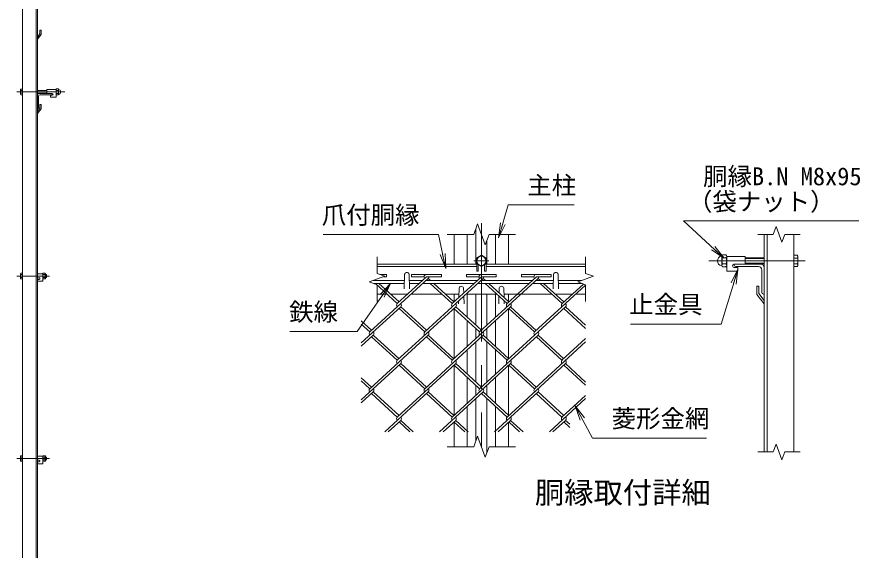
# Model space of a CAD drawing. Units: millimetres, scale not verified. Extents: x -4200 to 4200, y -2970 to 2970.
# Drawn here: x 42 to 2306, y 68 to 1500 of the extents above; entities that cross this region are included whole.
import ezdxf
from ezdxf.enums import TextEntityAlignment as Align

# ---------------------------------------------------------------- set-up
doc = ezdxf.new("R2010")
doc.units = ezdxf.units.MM
doc.header["$LTSCALE"] = 10
doc.linetypes.add('USER1', pattern=[50.8, 31.75, -6.35, 6.35, -6.35])
for name, color, linetype, lineweight in [('0-0_D-STR1', 1, 'Continuous', 18), ('0-1_D-BMK', 2, 'USER1', 13), ('0-2_D-STR-DIM', 7, 'Continuous', 13), ('0-3_D-STR3', 3, 'Continuous', 13), ('0-7_D-STR-TXT', 7, 'Continuous', 13), ('0-8_0', 7, 'Continuous', 18), ('0-A_D-STR2', 7, 'Continuous', 13)]:
    doc.layers.add(name, color=color, linetype=linetype, lineweight=lineweight)
doc.layers.add('0-9_D-TTL-TXT', color=7, linetype='Continuous')
doc.styles.add('ＭＳ ゴシック', font='')
doc.styles.get('ＭＳ ゴシック').set_extended_font_data('MS Gothic')

# ---------------------------------------------------------------- blocks, each defined once
blk = doc.blocks.new('_Open')
at = {"layer": '0-8_0'}
blk.add_line((-10, 1.667), (0, 0), dxfattribs=at)
blk.add_lwpolyline([(-10, -1.667), (0, 0), (-10, 0)], dxfattribs=at)

msp = doc.modelspace()

# ---------------------------------------------------------------- linework, layer by layer
at = {"layer": '0-0_D-STR1'}
for p, q in [((56.53, -461.02), (56.53, 1803.98)), ((93.03, -461.02), (93.03, 1803.98)), ((96.53, -461.02), (96.53, 1803.98)), ((103.53, 1453.98), (96.53, 1444.93)), ((106.53, 1452.86), (96.53, 1440.36)), ((103.53, 1463.86), (103.53, 1453.98)), ((103.53, 1463.86), (106.53, 1463.86)), ((106.53, 1463.86), (106.53, 1452.86)), ((96.53, 1444.93), (96.53, 1440.36)), ((136.53, 1293.98), (101.53, 1293.98)), ((134.53, 1290.98), (104.03, 1290.98)), ((136.53, 1292.98), (136.53, 1293.98)), ((96.53, 1288.98), (96.53, 1253.98)), ((99.53, 1286.48), (99.53, 1255.98)), ((103.53, 1254.48), (96.53, 1245.43)), ((97.53, 1253.98), (96.53, 1253.98)), ((106.53, 1253.36), (96.53, 1240.86)), ((103.53, 1264.36), (103.53, 1254.48)), ((103.53, 1264.36), (106.53, 1264.36)), ((106.53, 1264.36), (106.53, 1253.36)), ((96.53, 1245.43), (96.53, 1240.86)), ((1273.93, 930.85), (1273.93, 835.68)), ((1215.93, 835.68), (1215.93, 915.68)), ((1250.93, 835.68), (1250.93, 915.68)), ((1326.93, 835.68), (1326.93, 915.68)), ((1361.93, 835.68), (1361.93, 915.68)), ((2048.25, 331.73), (2048.25, 915.68)), ((2056.25, 331.73), (2056.25, 915.68)), ((2128.25, 331.73), (2128.25, 915.68)), ((1303.93, 900.51), (1303.93, 835.68)), ((1008.93, 835.68), (1276.43, 835.68)), ((1008.93, 829.68), (1276.43, 829.68)), ((1301.43, 835.68), (1568.93, 835.68)), ((1301.43, 829.68), (1568.93, 829.68)), ((1968.25, 835.68), (2038.25, 835.68)), ((1968.25, 833.68), (1968.25, 835.68)), ((1972.25, 829.68), (2033.25, 829.68)), ((2042.25, 820.68), (2042.25, 759.68)), ((2048.25, 825.68), (2048.25, 755.68)), ((1082.93, 809.42), (1081.53, 769.18)), ((1094.93, 809.42), (1096.34, 769.18)), ((1482.93, 809.42), (1481.53, 769.18)), ((1494.93, 809.42), (1496.34, 769.18)), ((1228.93, 772.44), (1228.01, 745.97)), ((1240.93, 772.44), (1241.43, 758.27)), ((1336.93, 772.44), (1336.45, 758.46)), ((1348.93, 772.44), (1349.85, 746.18)), ((2028.25, 776.44), (2028.25, 754.44)), ((2034.25, 776.44), (2028.25, 776.44)), ((2034.25, 776.44), (2034.25, 756.68)), ((1008.93, 755.68), (1035.12, 755.68)), ((1044.57, 755.68), (1091.15, 755.68)), ((1100.62, 755.68), (1182.57, 755.68)), ((1192.02, 755.68), (1228.35, 755.68)), ((1215.93, 734.91), (1215.93, 755.68)), ((1241.71, 750.07), (1242.43, 729.44)), ((1330, 755.68), (1247.84, 755.68)), ((1250.93, 693.04), (1250.93, 755.68)), ((1273.93, 755.68), (1273.93, 671.96)), ((1303.93, 755.68), (1303.93, 671.96)), ((1326.93, 693.04), (1326.93, 755.68)), ((1336.15, 750.05), (1335.43, 729.44)), ((1477.46, 755.68), (1349.52, 755.68)), ((1361.93, 735.1), (1361.93, 755.68)), ((1533.52, 755.68), (1486.93, 755.68)), ((1568.93, 755.68), (1542.99, 755.68)), ((2028.25, 754.44), (2048.25, 729.44)), ((2034.25, 756.68), (2048.25, 738.58)), ((2046.25, 755.68), (2048.25, 755.68)), ((1227.71, 737.23), (1227.43, 729.44)), ((1350.16, 737.21), (1350.43, 729.44)), ((1215.93, 582.64), (1215.93, 716.43)), ((1361.93, 582.64), (1361.93, 716.43)), ((1250.93, 614.72), (1250.93, 684.36)), ((1326.93, 614.72), (1326.93, 684.36)), ((1273.93, 663.28), (1273.93, 635.79)), ((1303.93, 663.28), (1303.93, 635.79)), ((1273.93, 627.11), (1273.93, 519.48)), ((1303.93, 627.11), (1303.93, 519.48)), ((1250.93, 540.56), (1250.93, 606.04)), ((1326.93, 540.56), (1326.93, 606.04)), ((1215.93, 430.17), (1215.93, 563.95)), ((1361.93, 430.17), (1361.93, 563.95)), ((1250.93, 462.24), (1250.93, 531.88)), ((1326.93, 462.24), (1326.93, 531.88)), ((1273.93, 510.8), (1273.93, 483.31)), ((1303.93, 510.8), (1303.93, 483.31)), ((1250.93, 345.68), (1250.93, 453.56)), ((1273.93, 474.63), (1273.93, 360.85)), ((1303.93, 474.63), (1303.93, 330.51)), ((1326.93, 345.68), (1326.93, 453.56)), ((1215.93, 345.68), (1215.93, 411.47)), ((1361.93, 345.68), (1361.93, 411.47))]:
    msp.add_line(p, q, dxfattribs=at)
for centre, radius, start, end in [((101.53, 1288.98), 5, 90, 180), ((104.03, 1286.48), 4.5, 90, 180), ((134.53, 1292.98), 2, 270, 0), ((97.53, 1255.98), 2, 270, 0), ((1972.25, 833.68), 4, 180, 270), ((2033.25, 820.68), 9, 0, 90), ((2038.25, 825.68), 10, 0, 90), ((1088.93, 806.92), 6.5, 22.61986, 157.38014), ((1488.93, 806.92), 6.5, 22.61986, 157.38014), ((1234.93, 769.94), 6.5, 22.61986, 157.38014), ((1342.93, 769.94), 6.5, 22.61986, 157.38014), ((2046.25, 759.68), 4, 180, 270)]:
    msp.add_arc(centre, radius, start, end, dxfattribs=at)
at = {"layer": '0-1_D-BMK'}
for p, q in [((170.76, 1298.48), (41.53, 1298.48)), ((1288.93, 945.68), (1288.93, 345.68)), ((1308.93, 844.68), (1268.93, 844.68)), ((1899.78, 844.68), (2158.25, 844.68)), ((129.53, 803.98), (41.53, 803.98)), ((129.53, 313.98), (41.53, 313.98))]:
    msp.add_line(p, q, dxfattribs=at)
at = {"layer": '0-2_D-STR-DIM'}
for p, q in [((1268.41, 915.68), (1196.93, 915.68)), ((1380.93, 915.68), (1309.46, 915.68)), ((2031.75, 915.68), (2072.85, 915.68)), ((2103.64, 915.68), (2144.75, 915.68)), ((1008.93, 855.68), (1008.93, 811.07)), ((1568.93, 855.68), (1568.93, 811.07)), ((987.79, 787.99), (1030.08, 803.38)), ((1030.08, 803.38), (1008.93, 811.07)), ((1008.93, 780.29), (987.79, 787.99)), ((1008.93, 780.29), (1008.93, 735.68)), ((1568.93, 780.29), (1568.93, 735.68)), ((1268.41, 345.68), (1278.67, 373.87)), ((1278.67, 373.87), (1299.2, 317.49)), ((1268.41, 345.68), (1196.93, 345.68)), ((1299.2, 317.49), (1309.46, 345.68)), ((1380.93, 345.68), (1309.46, 345.68)), ((2080.55, 352.88), (2072.85, 331.73)), ((2095.94, 310.59), (2080.55, 352.88)), ((2031.75, 331.73), (2072.85, 331.73)), ((2103.64, 331.73), (2095.94, 310.59)), ((2103.64, 331.73), (2144.75, 331.73))]:
    msp.add_line(p, q, dxfattribs=at)
for points in [[(1268.41, 915.68), (1278.67, 943.87), (1299.2, 887.49), (1309.46, 915.68)], [(2103.64, 915.68), (2095.94, 894.54), (2080.55, 936.82), (2072.85, 915.68)], [(1568.93, 780.29), (1547.79, 787.99), (1590.08, 803.38), (1568.93, 811.07)]]:
    msp.add_lwpolyline(points, dxfattribs=at)
at = {"layer": '0-3_D-STR3'}
for p, q in [((51.23, 1304.78), (51.92, 1305.99)), ((51.23, 1304.78), (51.23, 1292.18)), ((51.23, 1292.18), (51.92, 1290.97)), ((56.53, 1305.99), (51.92, 1305.99)), ((56.53, 1302.23), (51.92, 1302.23)), ((56.53, 1294.73), (51.92, 1294.73)), ((56.53, 1290.97), (51.92, 1290.97)), ((56.53, 1305.99), (56.53, 1290.97)), ((96.53, 1302.48), (121.78, 1302.48)), ((96.53, 1301.73), (121.78, 1301.73)), ((96.53, 1295.23), (121.78, 1295.23)), ((96.53, 1294.48), (121.78, 1294.48)), ((121.78, 1304.48), (121.78, 1293.98)), ((146.78, 1304.48), (121.78, 1304.48)), ((136.53, 1293.98), (121.78, 1293.98)), ((146.78, 1304.71), (146.78, 1292.37)), ((146.78, 1304.71), (146.78, 1292.37)), ((146.78, 1304.48), (146.78, 1284.48)), ((147.78, 1306.58), (152.28, 1306.58)), ((152.28, 1302.53), (147.78, 1302.53)), ((152.28, 1294.43), (147.78, 1294.43)), ((153.28, 1304.71), (153.28, 1292.37)), ((153.28, 1304.71), (153.28, 1292.37)), ((131.78, 1289.48), (131.78, 1284.48)), ((136.53, 1289.48), (131.78, 1289.48)), ((146.78, 1284.48), (131.78, 1284.48)), ((147.78, 1290.38), (152.28, 1290.38)), ((1945.75, 860.88), (1936.75, 860.88)), ((1934.75, 857.15), (1934.75, 832.46)), ((1934.75, 857.15), (1934.75, 832.46)), ((1936.75, 852.78), (1945.75, 852.78)), ((1947.75, 857.15), (1947.75, 832.46)), ((1947.75, 857.15), (1947.75, 832.46)), ((1947.75, 856.68), (1997.75, 856.68)), ((1947.75, 856.68), (1947.75, 816.68)), ((1997.75, 856.68), (1997.75, 835.68)), ((2048.25, 852.68), (1997.75, 852.68)), ((2048.25, 851.18), (1997.75, 851.18)), ((2048.25, 838.18), (1997.75, 838.18)), ((2128.25, 859.69), (2137.45, 859.69)), ((2128.25, 859.69), (2128.25, 829.67)), ((2128.25, 852.19), (2137.45, 852.19)), ((2138.85, 857.28), (2137.45, 859.69)), ((2138.85, 857.28), (2138.85, 832.08)), ((1276.43, 836.89), (1276.43, 816.68)), ((1276.43, 816.68), (1280.43, 816.68)), ((1280.43, 834.58), (1280.43, 816.68)), ((1297.43, 834.58), (1297.43, 816.68)), ((1297.43, 816.68), (1301.43, 816.68)), ((1301.43, 836.89), (1301.43, 816.68)), ((1936.75, 836.58), (1945.75, 836.58)), ((1945.75, 828.48), (1936.75, 828.48)), ((1947.75, 816.68), (1977.75, 816.68)), ((1968.25, 835.68), (1997.75, 835.68)), ((1968.25, 826.68), (1977.75, 826.68)), ((1977.75, 826.68), (1977.75, 816.68)), ((2048.25, 836.68), (1997.75, 836.68)), ((2128.25, 837.18), (2137.45, 837.18)), ((2128.25, 829.67), (2137.45, 829.67)), ((2138.85, 832.08), (2137.45, 829.67)), ((51.23, 810.28), (51.92, 811.49)), ((51.23, 810.28), (51.23, 797.68)), ((51.23, 797.68), (51.92, 796.47)), ((56.53, 811.49), (51.92, 811.49)), ((56.53, 807.73), (51.92, 807.73)), ((56.53, 800.23), (51.92, 800.23)), ((56.53, 796.47), (51.92, 796.47)), ((56.53, 811.49), (56.53, 796.47)), ((111.53, 809.98), (96.53, 809.98)), ((101.28, 799.48), (96.53, 799.48)), ((96.53, 794.98), (96.53, 789.98)), ((101.28, 794.98), (96.53, 794.98)), ((111.53, 811.49), (117.3, 811.49)), ((111.53, 796.47), (111.53, 811.49)), ((111.53, 809.98), (111.53, 789.98)), ((111.53, 807.73), (117.3, 807.73)), ((111.53, 800.23), (117.3, 800.23)), ((111.53, 796.47), (117.3, 796.47)), ((117.3, 811.49), (118.03, 810.23)), ((117.3, 796.47), (118.03, 797.73)), ((118.03, 797.73), (118.03, 810.23)), ((118.03, 807.98), (120.33, 807.98)), ((118.03, 799.98), (120.33, 799.98)), ((120.33, 807.98), (121.53, 806.78)), ((120.33, 807.98), (120.33, 799.98)), ((120.33, 799.98), (121.53, 801.18)), ((121.53, 806.78), (121.53, 801.18)), ((111.53, 789.98), (96.53, 789.98)), ((998.61, 791.92), (1082.32, 791.92)), ((998.95, 783.92), (1082.05, 783.92)), ((1095.55, 791.92), (1130.7, 791.92)), ((1095.82, 783.92), (1121.97, 783.92)), ((1131.45, 783.92), (1269.43, 783.92)), ((1140.18, 791.92), (1278.16, 791.92)), ((1278.66, 783.92), (1416.88, 783.92)), ((1287.39, 791.92), (1425.61, 791.92)), ((1426.12, 783.92), (1482.05, 783.92)), ((1434.85, 791.92), (1482.32, 791.92)), ((1495.55, 791.92), (1558.61, 791.92)), ((1495.82, 783.92), (1558.95, 783.92)), ((51.23, 320.28), (51.92, 321.49)), ((51.23, 320.28), (51.23, 307.68)), ((56.53, 321.49), (51.92, 321.49)), ((56.53, 317.73), (51.92, 317.73)), ((56.53, 321.49), (56.53, 306.47)), ((111.53, 319.98), (96.53, 319.98)), ((111.53, 306.47), (111.53, 321.49)), ((111.53, 319.98), (111.53, 299.98)), ((111.53, 317.73), (117.3, 317.73)), ((118.03, 307.73), (118.03, 320.23)), ((118.03, 317.98), (120.33, 317.98)), ((120.33, 317.98), (121.53, 316.78)), ((51.23, 307.68), (51.92, 306.47)), ((56.53, 310.23), (51.92, 310.23)), ((56.53, 306.47), (51.92, 306.47)), ((101.28, 309.48), (96.53, 309.48)), ((101.28, 304.98), (96.53, 304.98)), ((96.53, 304.98), (96.53, 299.98)), ((111.53, 299.98), (96.53, 299.98)), ((111.53, 310.23), (117.3, 310.23)), ((118.03, 309.98), (120.33, 309.98)), ((121.53, 316.78), (121.53, 311.18))]:
    msp.add_line(p, q, dxfattribs=at)
msp.add_lwpolyline([(1301.93, 852.19), (1288.93, 859.69), (1275.93, 852.19), (1275.93, 837.18), (1288.93, 829.67), (1301.93, 837.18)], close=True, dxfattribs=at)
for points in [[(111.53, 321.49), (117.3, 321.49), (118.03, 320.23)], [(120.33, 317.98), (120.33, 309.98), (121.53, 311.18)], [(111.53, 306.47), (117.3, 306.47), (118.03, 307.73)]]:
    msp.add_lwpolyline(points, dxfattribs=at)
msp.add_circle((1288.93, 844.68), 12.5, dxfattribs=at)
for centre, radius, start, end in [((63.76, 1298.48), 12.42, 162.4121, 197.5879), ((54.67, 1304.11), 3.32, 145.61585, 214.38415), ((54.67, 1292.85), 3.32, 145.61585, 214.38415), ((136.53, 1291.73), 2.25, 270, 90), ((149.32, 1304.55), 2.54, 127.21089, 232.78911), ((155.48, 1298.48), 8.7, 152.26063, 207.73937), ((149.33, 1292.4), 2.55, 127.42505, 232.57495), ((150.74, 1304.55), 2.54, 307.21089, 52.78911), ((144.58, 1298.48), 8.7, 332.26063, 27.73937), ((150.73, 1292.4), 2.55, 307.42505, 52.57495), ((153.65, 1305.42), 0.5, 189.83916, 262.83194), ((153.65, 1291.53), 0.5, 97.16806, 163.42019), ((152.78, 1298.48), 6.5, 277.16806, 82.83194), ((1939.82, 856.83), 5.08, 127.21089, 232.78911), ((1942.67, 856.83), 5.08, 307.21089, 52.78911), ((1935.75, 844.68), 13, 97.16806, 262.83194), ((1934, 858.57), 1, 277.16806, 350.16084), ((1952.15, 844.68), 17.4, 152.26063, 207.73937), ((1930.34, 844.68), 17.4, 332.26063, 27.73937), ((2131.97, 855.94), 6.64, 325.61585, 34.38415), ((2113.78, 844.68), 24.84, 342.4121, 17.5879), ((1934, 830.79), 1, 16.57981, 82.83194), ((1939.84, 832.53), 5.1, 127.42505, 232.57495), ((1942.65, 832.53), 5.1, 307.42505, 52.57495), ((1968.25, 831.18), 4.5, 90, 270), ((2131.97, 833.42), 6.64, 325.61585, 34.38415), ((63.76, 803.98), 12.42, 162.4121, 197.5879), ((54.67, 809.61), 3.32, 145.61585, 214.38415), ((54.67, 798.35), 3.32, 145.61585, 214.38415), ((101.28, 797.23), 2.25, 270, 90), ((114.56, 809.61), 3.32, 325.61586, 34.38414), ((105.46, 803.98), 12.42, 342.4121, 17.5879), ((114.56, 798.35), 3.32, 325.61585, 34.38416), ((63.76, 313.98), 12.42, 162.4121, 197.5879), ((54.67, 319.61), 3.32, 145.61585, 214.38415), ((114.56, 319.61), 3.32, 325.61586, 34.38414), ((105.46, 313.98), 12.42, 342.4121, 17.5879), ((54.67, 308.35), 3.32, 145.61585, 214.38415), ((101.28, 307.23), 2.25, 270, 90), ((114.56, 308.35), 3.32, 325.61585, 34.38416)]:
    msp.add_arc(centre, radius, start, end, dxfattribs=at)
at = {"layer": '0-7_D-STR-TXT'}
for points in [[(1538.52, 995.19), (1361.2, 995.19), (1335.74, 908.05)], [(2302.91, 952.57), (1831.94, 952.57), (1939.17, 852.92)], [(864.43, 915.55), (1173.47, 915.55), (1192.97, 825.97)], [(1689.35, 675.14), (1933.17, 675.14), (1977.49, 820.29)], [(774.96, 654.79), (955.83, 654.79), (1043.83, 782.28)], [(1893.18, 368.77), (1587.69, 368.77), (1541.8, 453.85)]]:
    msp.add_lwpolyline(points, dxfattribs=at)
at = {"layer": '0-A_D-STR2'}
for p, q in [((1146.32, 797.56), (989.41, 653.77)), ((1005.01, 791.92), (1003.19, 793.59)), ((1016.56, 808.3), (1034.13, 808.3)), ((1026.01, 801.9), (1034.13, 801.9)), ((1034.13, 801.9), (1034.13, 808.3)), ((1141.59, 801.9), (1063.12, 730)), ((1101.59, 801.9), (1101.59, 808.3)), ((1101.59, 808.3), (1181.59, 808.3)), ((1101.59, 801.9), (1135.16, 801.9)), ((1293.66, 797.67), (1136.74, 653.88)), ((1141.59, 801.9), (1181.59, 801.9)), ((1143, 791.92), (1141.59, 793.22)), ((1152.47, 791.92), (1146.32, 797.56)), ((1181.59, 801.9), (1181.59, 808.3)), ((1289.04, 801.9), (1210.58, 730)), ((1249.04, 801.9), (1249.04, 808.3)), ((1249.04, 808.3), (1329.04, 808.3)), ((1249.04, 801.9), (1282.62, 801.9)), ((1441.11, 797.67), (1284.2, 653.88)), ((1290.45, 791.92), (1288.92, 793.32)), ((1289.04, 801.9), (1329.04, 801.9)), ((1299.92, 791.92), (1293.66, 797.67)), ((1329.04, 801.9), (1329.04, 808.3)), ((1436.61, 802), (1358.03, 730)), ((1396.61, 802), (1396.61, 808.4)), ((1396.61, 808.4), (1476.61, 808.4)), ((1396.61, 802), (1430.18, 802)), ((1437.91, 791.92), (1436.38, 793.32)), ((1436.61, 802), (1476.61, 802)), ((1447.38, 791.92), (1441.11, 797.67)), ((1476.61, 802), (1476.61, 808.4)), ((1063.12, 730), (1004.27, 783.92)), ((1067.86, 734.34), (1013.74, 783.92)), ((1210.58, 730), (1151.73, 783.92)), ((1215.31, 734.34), (1161.2, 783.92)), ((1358.03, 730), (1299.18, 783.92)), ((1362.77, 734.34), (1308.65, 783.92)), ((1568.93, 779.46), (1431.76, 653.76)), ((1505.49, 730), (1446.64, 783.92)), ((1510.22, 734.34), (1456.11, 783.92)), ((1562.81, 782.52), (1505.49, 730)), ((1072.49, 721.44), (966.43, 624.26)), ((1219.93, 721.43), (1063.01, 577.64)), ((1136.74, 653.88), (1067.75, 717.1)), ((1141.48, 658.22), (1072.49, 721.44)), ((1367.39, 721.43), (1210.47, 577.64)), ((1284.2, 653.88), (1215.21, 717.1)), ((1288.93, 658.22), (1219.94, 721.44)), ((1514.84, 721.43), (1357.93, 577.64)), ((1431.76, 653.76), (1362.65, 717.09)), ((1436.5, 658.1), (1367.39, 721.43)), ((1568.93, 663.18), (1510.11, 717.09)), ((1568.93, 671.86), (1514.84, 721.43)), ((994.02, 658.22), (966.43, 683.5)), ((989.29, 653.88), (966.43, 674.82)), ((998.76, 645.2), (966.43, 615.58)), ((1146.22, 645.2), (989.29, 501.4)), ((1063.01, 577.64), (994.02, 640.86)), ((1067.75, 581.98), (998.76, 645.2)), ((1293.67, 645.2), (1136.74, 501.4)), ((1210.47, 577.64), (1141.48, 640.86)), ((1215.21, 581.98), (1146.22, 645.2)), ((1441.11, 645.19), (1284.2, 501.4)), ((1357.93, 577.64), (1288.93, 640.86)), ((1362.66, 581.98), (1293.67, 645.2)), ((1505.37, 577.63), (1436.79, 640.47)), ((1510.11, 581.97), (1441.11, 645.19)), ((1568.93, 635.87), (1505.37, 577.63)), ((1568.93, 627.19), (1431.65, 501.4)), ((1072.49, 568.96), (966.43, 471.78)), ((1219.94, 568.96), (1063.01, 425.16)), ((1141.48, 505.74), (1072.49, 568.96)), ((1367.4, 568.96), (1210.47, 425.16)), ((1288.93, 505.74), (1219.94, 568.96)), ((1514.84, 568.95), (1357.93, 425.16)), ((1436.39, 505.74), (1367.4, 568.96)), ((1568.93, 519.38), (1514.84, 568.95)), ((1136.74, 501.4), (1067.75, 564.62)), ((1284.2, 501.4), (1215.62, 564.24)), ((1431.65, 501.4), (1362.66, 564.62)), ((1568.93, 510.7), (1510.11, 564.61)), ((994.02, 505.74), (966.43, 531.02)), ((989.29, 501.4), (966.43, 522.34)), ((998.76, 492.72), (966.43, 463.1)), ((1063.01, 425.16), (994.02, 488.38)), ((1067.75, 429.5), (998.76, 492.72)), ((1146.22, 492.72), (1029.41, 385.68)), ((1210.47, 425.16), (1141.48, 488.38)), ((1215.21, 429.5), (1146.21, 492.72)), ((1293.67, 492.72), (1176.86, 385.68)), ((1357.93, 425.16), (1288.93, 488.38)), ((1362.66, 429.5), (1293.67, 492.72)), ((1441.13, 492.72), (1324.32, 385.68)), ((1505.38, 425.16), (1436.39, 488.38)), ((1510.12, 429.5), (1441.13, 492.72)), ((1568.93, 483.39), (1505.38, 425.16)), ((1568.93, 474.71), (1471.77, 385.68)), ((1072.49, 416.48), (1038.88, 385.68)), ((1096.62, 385.68), (1067.75, 412.14)), ((1106.1, 385.68), (1072.49, 416.48)), ((1219.94, 416.48), (1186.34, 385.68)), ((1244.08, 385.68), (1215.21, 412.14)), ((1253.55, 385.68), (1219.94, 416.48)), ((1367.4, 416.48), (1333.79, 385.68)), ((1391.53, 385.68), (1362.66, 412.14)), ((1401.01, 385.68), (1367.4, 416.48)), ((1514.85, 416.48), (1481.25, 385.68)), ((1526.43, 397.19), (1510.12, 412.14)), ((1526.43, 405.87), (1514.85, 416.48))]:
    msp.add_line(p, q, dxfattribs=at)
for centre, start, end in [((1141.59, 801.9), 95, 222.5), ((1141.59, 801.9), 317.5, 0), ((1289.04, 801.9), 85, 222.5), ((1289.04, 801.9), 317.5, 0), ((1436.61, 802), 85, 222.5), ((1436.5, 801.9), 317.5, 0.89905), ((1067.86, 725.66), 137.5, 222.5), ((1067.86, 725.66), 317.5, 42.5), ((1215.31, 725.66), 137.5, 222.5), ((1215.31, 725.66), 317.5, 42.5), ((1362.77, 725.66), 137.5, 222.5), ((1362.77, 725.66), 317.5, 42.5), ((1510.22, 725.66), 137.5, 222.5), ((1510.22, 725.66), 317.5, 42.5), ((994.13, 649.42), 137.5, 222.5), ((994.13, 649.42), 317.5, 42.5), ((1141.59, 649.42), 137.5, 222.5), ((1141.59, 649.42), 317.5, 42.5), ((1289.04, 649.42), 137.5, 222.5), ((1289.04, 649.42), 317.5, 42.5), ((1436.5, 649.42), 137.5, 222.5), ((1436.5, 649.42), 317.5, 42.5), ((1067.75, 573.3), 137.5, 222.5), ((1067.75, 573.3), 317.5, 42.5), ((1215.21, 573.3), 137.5, 222.5), ((1215.21, 573.3), 317.5, 42.5), ((1362.77, 573.18), 137.5, 222.5), ((1362.77, 573.18), 317.5, 42.5), ((1510.22, 573.18), 137.5, 222.5), ((1510.22, 573.18), 317.5, 42.5), ((994.01, 497.05), 137.5, 222.5), ((994.01, 497.05), 317.5, 42.5), ((1141.47, 497.05), 137.5, 222.5), ((1141.47, 497.05), 317.5, 42.5), ((1288.92, 497.05), 137.5, 222.5), ((1288.92, 497.05), 317.5, 42.5), ((1436.38, 497.05), 137.5, 222.5), ((1436.38, 497.05), 317.5, 42.5), ((1067.75, 420.82), 137.5, 222.5), ((1067.75, 420.82), 317.5, 42.5), ((1215.21, 420.82), 137.5, 222.5), ((1215.21, 420.82), 317.5, 42.5), ((1362.77, 420.7), 137.5, 222.5), ((1362.77, 420.7), 317.5, 42.5), ((1510.22, 420.7), 137.5, 222.5), ((1510.22, 420.7), 317.5, 42.5)]:
    msp.add_arc(centre, 6.42, start, end, dxfattribs=at)

# ---------------------------------------------------------------- block references
at = {"layer": '0-7_D-STR-TXT', "xscale": 4, "yscale": 4}
for p, rotation in [((1335.18, 906.14), 253.7123), ((1940.63, 851.56), 317.09684), ((1193.4, 824.01), 282.27872), ((1978.08, 822.2), 73.01941), ((1044.96, 783.92), 55.3852), ((1540.85, 455.61), 118.34149)]:
    msp.add_blockref('_Open', p, dxfattribs=dict(at, rotation=rotation))

# ---------------------------------------------------------------- texts
at = {"layer": '0-7_D-STR-TXT', "style": 'ＭＳ ゴシック'}
for s, p in [('胴縁B.N M8x95', (1884.39, 1033.3)), ('主柱', (1412.13, 1008.92)), ('（袋ナット）', (1843.78, 965.41)), ('爪付胴縁', (860.37, 929.53)), ('止金具', (1686.05, 689.37)), ('鉄線', (772.67, 669.16)), ('菱形金網', (1638.86, 383.01))]:
    msp.add_text(s, height=48.09, dxfattribs=at).set_placement(p, align=Align.BOTTOM_LEFT)
at = {"layer": '0-9_D-TTL-TXT', "style": 'ＭＳ ゴシック'}
msp.add_text('胴縁取付詳細', height=57.7, dxfattribs=at).set_placement((1432.68, 176.32), align=Align.BOTTOM_LEFT)

doc.saveas('drawing.dxf')
